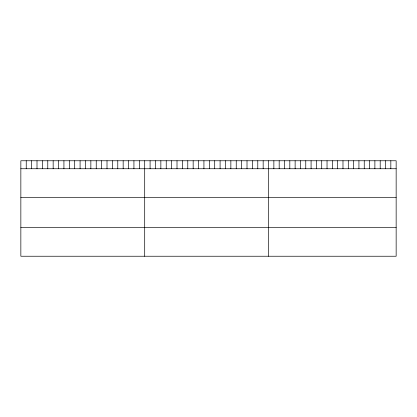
<?xml version="1.0" encoding="UTF-8"?>
<svg xmlns="http://www.w3.org/2000/svg" width="417" height="417" viewBox="0 0 417 417"><rect width="100%" height="100%" fill="white"/><g stroke="black" fill="none" stroke-linecap="round" stroke-linejoin="round"><path stroke-width="0.63" d="M396.15 168.739L396.15 256.236L20.85 256.236L20.85 160.764L396.15 160.764L396.15 168.739L20.85 168.739M20.85 197.616L396.15 197.616M20.85 227.364L396.15 227.364M390.833 160.764L390.833 168.739M385.517 160.764L385.517 168.739M380.2 160.764L380.2 168.739M374.883 160.764L374.883 168.739M369.566 160.764L369.566 168.739M364.249 160.764L364.249 168.739M358.933 160.764L358.933 168.739M353.616 160.764L353.616 168.739M348.299 160.764L348.299 168.739M342.983 160.764L342.983 168.739M337.666 160.764L337.666 168.739M332.349 160.764L332.349 168.739M327.032 160.764L327.032 168.739M321.716 160.764L321.716 168.739M316.399 160.764L316.399 168.739M311.082 160.764L311.082 168.739M305.765 160.764L305.765 168.739M300.448 160.764L300.448 168.739M295.132 160.764L295.132 168.739M289.815 160.764L289.815 168.739M284.498 160.764L284.498 168.739M279.182 160.764L279.182 168.739M273.865 160.764L273.865 168.739M268.548 160.764L268.548 256.236M263.163 160.764L263.163 168.739M257.779 160.764L257.779 168.739M252.394 160.764L252.394 168.739M247.01 160.764L247.01 168.739M241.625 160.764L241.625 168.739M236.241 160.764L236.241 168.739M230.856 160.764L230.856 168.739M225.472 160.764L225.472 168.739M220.087 160.764L220.087 168.739M214.703 160.764L214.703 168.739M209.318 160.764L209.318 168.739M203.929 160.764L203.929 168.739M198.544 160.764L198.544 168.739M193.16 160.764L193.16 168.739M187.775 160.764L187.775 168.739M182.391 160.764L182.391 168.739M177.006 160.764L177.006 168.739M171.622 160.764L171.622 168.739M166.237 160.764L166.237 168.739M160.853 160.764L160.853 168.739M155.468 160.764L155.468 168.739M150.084 160.764L150.084 168.739M144.699 160.764L144.699 256.236M139.314 160.764L139.314 168.739M133.93 160.764L133.93 168.739M128.545 160.764L128.545 168.739M123.161 160.764L123.161 168.739M117.776 160.764L117.776 168.739M112.392 160.764L112.392 168.739M107.007 160.764L107.007 168.739M101.623 160.764L101.623 168.739M96.238 160.764L96.238 168.739M90.854 160.764L90.854 168.739M85.469 160.764L85.469 168.739M80.08 160.764L80.08 168.739M74.695 160.764L74.695 168.739M69.311 160.764L69.311 168.739M63.926 160.764L63.926 168.739M58.542 160.764L58.542 168.739M53.157 160.764L53.157 168.739M47.773 160.764L47.773 168.739M42.388 160.764L42.388 168.739M37.004 160.764L37.004 168.739M31.619 160.764L31.619 168.739M26.235 160.764L26.235 168.739"/></g></svg>
